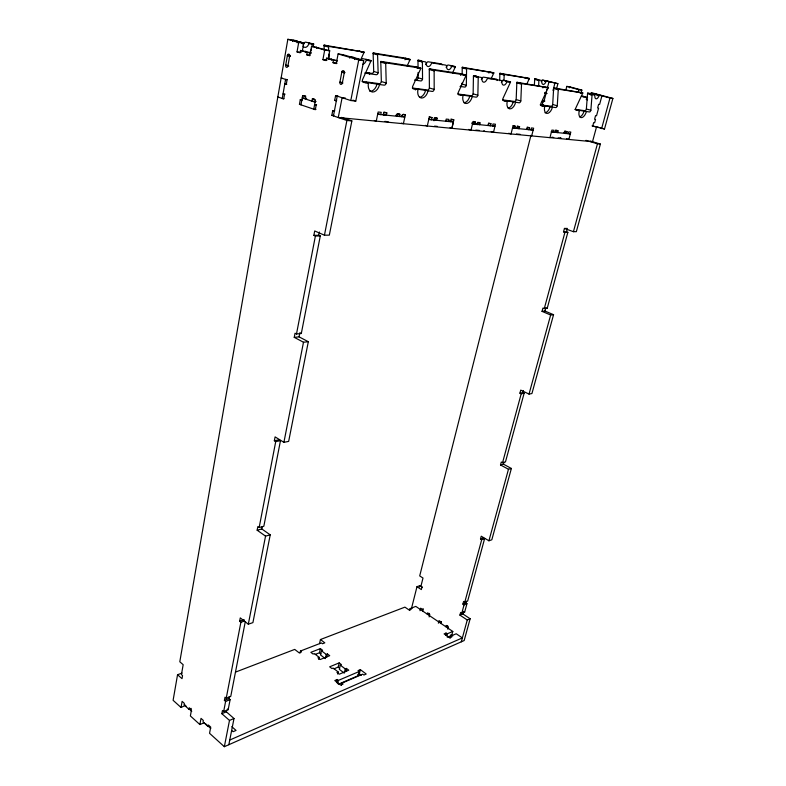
<?xml version="1.0" encoding="UTF-8"?>
<svg xmlns="http://www.w3.org/2000/svg" width="786" height="786" viewBox="0 0 786 786"><rect width="100%" height="100%" fill="white"/><g stroke="black" fill="none" stroke-linecap="round" stroke-linejoin="round"><path stroke-width="1.18" d="M460.999 85.694A1.994 1.208 -74.5 0 0 462.03 84.063L462.05 83.051M462.158 73.943L462.227 67.832A2.014 1.218 -75.1 0 1 462.306 67.262L493.814 72.793A1.975 1.15 -74.5 0 1 493.637 73.334L491.073 78.914M460.046 86.421L464.713 87.079A2.004 1.208 -74.4 0 0 466.353 85.301L466.579 69.03A2.024 1.208 -75 0 1 466.658 68.451L462.306 67.262M457.776 93.986L471.354 95.774A2.171 1.297 -73.9 0 0 473.133 93.839L473.437 76.252A2.191 1.307 -74.6 0 1 473.526 75.633L476.257 76.055A2.191 1.297 -74.5 0 1 477.131 77.362M460.537 95.293A7.663 4.598 -73.9 0 1 460.645 94.752L476.09 97.159A2.171 1.287 -73.8 0 0 477.868 95.214L478.222 77.588A2.201 1.297 -74.5 0 1 478.31 76.969L473.526 75.633M499.67 80.673L499.876 73.835A1.936 1.12 -74.4 0 1 499.965 73.294L529.332 78.462A1.896 1.061 -73.9 0 1 529.155 78.983L526.669 84.348M503.973 80.879L504.17 75.004A1.945 1.12 -74.3 0 1 504.248 74.464L499.965 73.294M502.598 99.881L514.496 101.443A2.073 1.179 -73.3 0 0 516.166 99.596L516.824 82.874A2.093 1.189 -73.9 0 1 516.923 82.284L548.156 87.629A2.044 1.12 -73.4 0 1 547.97 88.189L540.817 103.595A2.034 1.11 -72.9 0 0 541.436 105.697L544.767 106.139A7.035 3.832 -72.7 0 0 546.869 113.42A7.035 3.832 -72.7 0 0 552.44 107.142L555.692 107.564A1.994 1.081 -72.7 0 0 557.264 105.786L558.247 89.751A2.014 1.091 -73.2 0 1 558.345 89.182L553.727 87.924A2.014 1.091 -73.3 0 0 553.629 88.494L552.696 104.489A1.994 1.081 -72.8 0 1 551.124 106.267L540.169 104.823M504.808 101.08A7.32 4.176 -73.3 0 1 504.926 100.559L519.153 102.789A2.083 1.169 -73.2 0 0 520.823 100.932L521.521 84.171A2.103 1.179 -73.8 0 1 521.619 83.581L516.923 82.284M534.392 85.016L534.667 79.396A1.867 1.032 -73.8 0 1 534.755 78.865L536.917 79.219A1.867 1.032 -73.7 0 1 537.467 79.74M538.607 86.165L538.891 80.536A1.877 1.032 -73.7 0 1 538.98 80.005L534.755 78.865M574.772 109.372L584.882 110.708A1.916 0.992 -72.3 0 0 586.366 108.989L587.535 93.662A1.936 1.002 -72.8 0 1 587.633 93.121L589.746 93.446A1.926 1.002 -72.7 0 1 590.365 94.703M576.914 110.492A6.76 3.537 -72.3 0 1 577.022 110.011L589.372 111.966A1.926 0.992 -72.2 0 0 590.866 110.256L592.064 94.89A1.936 1.002 -72.7 0 1 592.172 94.349L587.633 93.121M182.057 673.081L177.548 674.742L173.107 700.316L181.035 707.479L185.584 705.327M297.629 41.982A2.358 1.68 -79 0 0 296.41 40.675L287.843 39.3L179.798 661.773L183.167 664.691L181.438 674.575L182.558 675.557L182.018 678.662L177.548 674.742M287.43 55.266L285.691 65.228A1.778 1.159 -85.7 0 0 286.517 67.321A1.778 1.159 -85.7 0 0 287.931 65.926L289.68 55.953A1.366 0.884 -85.3 0 0 289.592 54.932L289.464 54.676A2.083 1.356 -85.4 0 0 288.167 54.205L287.764 54.499A1.346 0.874 -85.3 0 0 287.43 55.266L290.27 55.678M292.647 41.471L292.893 40.106L303.74 43.259L302.276 51.483M297.167 42.788L297.413 41.422L300.93 41.982A2.368 1.68 -78.8 0 1 302.207 43.623M181.035 707.479L182.116 701.358L184.346 703.372L184.081 704.904L188.954 709.296L191.195 708.402M311.089 52.858L300.498 50.451L300.085 52.809L297.029 51.896L298.7 42.464L287.843 39.3M305.351 52.24L305.538 51.218M188.954 709.296L189.23 707.754L191.489 709.797L190.379 715.948L199.88 724.554L204.37 722.688M328.155 59.186L329.717 50.815L311.561 46.207L309.841 55.727L306.746 54.804L307.169 52.426L300.498 50.451M316.62 104.744L314.626 104.538L316.178 105.059L315.314 109.716L299.446 104.322L300.281 99.714L302.286 99.93M300.969 104.833L302.639 95.597L305.636 95.931M305.273 98.928L305.695 96.609L302.639 95.597M316.385 48.192L316.601 47.003M314.38 99.056L312.376 98.83L311.954 101.168L315.943 101.591M199.88 724.554L201.029 718.365L203.338 720.448L203.053 722L208.084 726.539L208.378 724.977L210.727 727.089L209.548 733.299L224.344 746.7L464.172 640.541L470.146 618.769L462.807 613.915L459.908 615.114L467.267 619.987L470.146 618.769M337.341 60.65L326.544 58.184L326.092 60.591L322.918 59.638L324.697 50.029L311.561 46.207M331.338 60.129L331.564 58.93M336.3 100.893L334.689 100.372L335.602 95.617L350.802 100.539L355.773 101.099L363.741 60.709L343.118 54.706L338.098 53.939L336.261 63.637L333.038 62.664L333.49 60.257L326.544 58.184M343.001 55.315L343.118 54.706M244.328 621.087L240.88 622.276L239.612 621.274L240.27 617.884L248.317 624.202L252.915 622.61L270.227 534.844L265.55 536.121L257.14 530.206L257.837 526.591L259.154 527.514L263.831 526.266L280.474 440.671L275.729 441.594L274.353 440.74L275.09 436.888L283.913 442.331L288.659 441.398L308.318 341.704L303.494 342.234L294.239 337.351L295.035 333.235L296.489 333.991L301.313 333.5L320.285 235.957L315.392 236.026L313.86 235.358L314.705 230.956L324.441 235.201L329.334 235.132L351.863 120.926L346.901 120.464L331.839 115.346L332.733 110.629L334.728 110.826M333.46 115.896L337.233 96.147L338.068 96.236M342.411 82.501L339.886 82.166L342.352 82.943L344.317 72.567A1.415 0.973 -84.5 0 0 344.219 71.506L344.081 71.231A2.162 1.474 -84.6 0 0 342.676 70.73L342.234 71.035A1.395 0.953 -84.5 0 0 341.861 71.821L339.906 82.176A1.847 1.258 -85 0 0 340.76 84.357A1.847 1.258 -85 0 0 342.323 82.933L342.951 83.011M224.344 746.7L229.492 720.418L221.839 713.688L222.448 710.505L223.656 711.566L228.166 709.699L230.131 699.619L228.923 698.577L229.335 696.445M223.656 711.566L225.602 701.446L224.393 700.405L225.012 697.192L226.221 698.243L230.75 696.416L245.242 621.903M226.221 698.243L240.88 622.276M259.154 527.514L275.729 441.594M296.489 333.991L315.392 236.026M349.672 58.115L349.937 56.69L353.435 57.231A2.466 1.67 -77 0 1 354.614 58.567M221.839 713.688L226.348 711.821L226.653 710.23M257.14 530.206L261.807 528.958L262.278 526.551M294.239 337.351L299.063 336.85L299.859 332.743L301.313 333.5M320.285 235.957L318.762 235.289L319.391 232.008M354.604 59.549L354.879 58.135L358.377 58.665A2.476 1.66 -76.8 0 1 359.575 60.178M248.317 624.202L265.55 536.121M283.913 442.331L303.494 342.234M324.441 235.201L346.901 120.464M350.802 100.539L358.74 59.952L338.098 53.939M228.834 744.715L234.002 718.512L226.348 711.821M383.322 114.874L383.794 112.594L386.85 112.919L386.378 115.188L383.981 114.402M383.794 115.247L384.6 114.461M396.439 116.21L396.91 113.96L399.897 114.275L399.416 116.515L395.604 115.277M401.892 116.76L402.363 114.53L405.311 114.835L403.405 123.726L401.508 123.097M300.016 653.117L300.468 651.024L321.395 642.928L322.496 643.763L324.834 642.85L320.433 639.539L319.519 643.655M429.185 116.711L432.025 117.615L431.553 119.786L428.714 118.873M433.862 120.022L434.344 117.861L437.114 118.146L436.633 120.297L433.489 119.423M433.98 120.749L434.255 119.541L435.975 119.718M315.225 654.433L319.46 652.763L320.393 648.607L322.614 650.297L321.435 650.759L320.501 654.925L325.335 658.629L326.278 654.453L327.467 653.981L329.717 655.691L320.187 659.523L317.927 657.794L319.136 657.312L314.282 653.579L313.074 654.06L310.853 652.341L320.393 648.607M318.664 659.405L319.136 657.312M445.741 121.231L446.222 119.089L448.914 119.374L448.433 121.506L445.613 120.612M326.76 657.106L327.467 653.981M450.673 121.732L451.154 119.61L453.827 119.885L451.901 128.334L450.014 127.735M451.891 128.334L453.335 121.997L449.572 120.808M333.971 668.837L338.206 667.078L339.169 662.893L341.458 664.632L340.279 665.123L339.306 669.318L344.288 673.13M337.656 674.034L338.147 671.912L333.146 668.08L331.947 668.572L329.658 666.813L339.169 662.893M336.477 682.69L337.214 679.487L338.393 680.401L359.202 671.49L358.033 670.615L360.352 669.623L366.207 674.024L363.889 675.036L362.71 674.142L341.91 683.132L341.409 685.274M337.646 683.604L338.393 680.401M344.533 672.079L345.27 668.925L346.449 668.424L348.768 670.193L339.267 674.201L336.948 672.423L338.147 671.912M345.712 671.578L346.449 668.424M473.192 121.417L475.53 122.144L475.039 124.208L471.541 123.117M477.171 124.728L477.642 122.361L480.167 122.626L479.686 124.679L476.65 123.844M488.008 125.534L488.499 123.49L490.965 123.746L490.484 125.78L488.165 125.062M359.202 671.49L358.19 675.695L338.383 684.242M357.807 674.476L359.349 673.818L360.352 669.623M492.527 125.986L493.009 123.962L495.455 124.217L493.51 132.294L491.201 131.567M513.042 125.583L515.341 126.281L514.85 128.265L512.551 127.558M516.795 128.462L517.276 126.487L519.595 126.733L519.114 128.698L516.815 127.99L519.202 128.236M526.748 129.474L527.239 127.529L529.509 127.764L529.017 129.71L526.738 129.012M409.653 610.506L410.135 608.58L415.804 606.389L452.795 631.443L451.754 635.324L447.263 637.259M530.894 129.896L531.385 127.951L533.635 128.187L531.67 135.919M422.367 587.23L419.921 585.619L416.983 586.69L411.599 608.01L412.08 608.344M530.953 135.339L419.704 575.912L422.996 578.054L420.913 586.268M544.551 81.528L544.806 80.477L557.893 83.67L556.635 88.592M419.577 586.955L419.921 585.619M545.101 92.935L545.268 92.267M542.91 105.688L543.214 104.469L542.212 104.342L543.106 100.795L544.865 101.03M547.027 89.437L546.643 89.918M547.429 87.875L549.021 81.606L542.684 80.143A1.847 1.022 -73.6 0 0 541.426 81.184A3.714 2.053 -73.7 0 1 541.181 81.646M422.003 586.995L421.345 589.579L416.983 586.69M419.989 610.722L420.648 608.168L422.829 609.641L422.495 610.928M554.896 83.188L553.059 90.38L553.766 90.567M422.504 611.174L423.163 608.619M549.945 137.658L551.91 130.093L554.051 130.319L553.56 132.205L551.31 131.527M429.117 616.912L429.775 614.347L427.574 612.854L427.24 614.141L429.185 613.365M565.861 90.017L566.804 86.391L569.781 86.863L581.856 90.105L581.011 93.279M555.338 132.382L555.83 130.496L557.952 130.722L557.471 132.598L555.211 131.92L557.844 132.186M569.545 87.767L569.781 86.863M558.139 137.963L560.84 137.864M564.466 133.315L564.957 131.449L567.04 131.665L566.549 133.522L564.309 132.854M565.586 133.61L565.891 132.461M438.352 623.18L439.03 620.596L441.27 622.109L440.926 623.406M578.172 92.375L578.899 89.643L581.856 90.105M440.838 623.583L441.339 621.657M568.858 139.456L570.823 132.058L568.759 131.842L568.268 133.699L563.798 132.362M583.153 97.022L583.33 96.344L587.574 97.503M445.524 635.009L446.055 633.064L447.195 633.84L452.795 631.443M447.804 629.203L448.413 626.933L446.153 625.41L445.8 626.707L447.735 625.892M590.689 94.782L591.18 92.945L594.118 93.396L612.893 98.437L604.503 128.992L592.035 125.898M446.664 635.795L447.195 633.84M450.103 638.134L450.624 636.179L456.224 633.762L462.365 637.908L229.758 740.039M597.134 95.696L597.419 94.625L595.346 94.31A1.916 0.983 -72.6 0 0 594.088 95.401M459.908 615.114L460.625 612.481L461.785 613.247L464.673 612.048L466.943 603.697L465.784 602.941L462.885 604.11L464.054 604.866L466.943 603.697M462.885 604.11L463.602 601.457L464.772 602.214L467.66 601.044L484.598 538.705L483.4 537.988L480.492 538.98L481.248 536.209L488.921 540.788L491.82 539.785L511.381 468.466L503.423 464.172L500.505 464.958L501.291 462.03L502.549 462.708L505.467 461.932L524.134 393.226L522.837 392.597L519.91 393.167L520.745 390.102L529.027 394.1L531.935 393.531L553.56 314.695L544.953 311.06L542.026 311.364L542.9 308.132L547.184 308.407L567.856 232.312L563.523 231.841L564.446 228.441L567.374 228.412M461.785 613.247L464.054 604.866M464.772 602.214L481.7 539.707L484.598 538.705M502.549 462.708L521.206 393.796L524.134 393.226M544.256 308.702L564.928 232.351L567.856 232.312M462.807 613.915L463.337 611.95M465.784 602.941L466.265 601.172M503.423 464.172L503.954 462.227M522.837 392.597L523.388 390.563M544.953 311.06L545.533 308.908M566.451 231.801L567.07 229.541M596.584 126.703L592.506 141.706L338.275 117.527L342.097 97.719L342.932 97.808M461.294 641.818L467.267 619.987M488.921 540.788L508.473 469.262L511.381 468.466M529.027 394.1L550.652 315.019L553.56 314.695M573.426 231.693L597.458 143.789L600.376 144.064L576.344 231.654L573.426 231.693L564.446 228.441M601.595 128.668L609.985 98.004L612.893 98.437M309.537 53.586L311.521 49.125M312.514 46.905L313.516 44.674A2.348 1.651 -78.6 0 0 313.702 44.026L305.744 42.169A2.338 1.66 -78.7 0 0 303.927 43.466A4.706 3.341 -78.9 0 1 303.032 44.861M360.558 60.129L363.898 52.691A2.24 1.503 -77.2 0 0 364.085 52.073L324.078 45.107A2.299 1.601 -78.2 0 0 324.029 45.765L324.304 50.491M360.843 60.011A2.446 1.641 -76.8 0 1 362.69 58.645L371.031 60.601A2.456 1.631 -76.7 0 1 370.825 61.269L362.454 79.858A2.427 1.621 -75.8 0 0 363.604 82.451L368.428 83.08A8.41 5.571 -75.5 0 0 372.318 92.011A8.41 5.571 -75.5 0 0 379.51 84.534L384.197 85.143A2.378 1.562 -75.4 0 0 386.221 83.021L385.7 63.528A2.407 1.572 -76.3 0 1 385.769 62.841L380.856 61.436A2.407 1.582 -76.4 0 0 380.788 62.114L381.357 81.547A2.378 1.562 -75.5 0 1 379.333 83.66L362.041 81.39M404.986 59.775L405.448 58.763A2.142 1.375 -76.3 0 0 405.625 58.174L410.056 59.412A2.142 1.375 -76.2 0 1 409.879 60.001L407.119 66.093M452.5 73.029L455.153 67.213A2.053 1.248 -75.2 0 0 455.34 66.643L448.354 65.022A2.044 1.258 -75.3 0 0 446.88 66.162A4.107 2.525 -75.4 0 1 446.124 67.39M460.635 75.427L461.117 74.375A2.23 1.346 -74.9 0 0 461.313 73.766L466.118 75.112A2.23 1.346 -74.8 0 1 465.921 75.721L458.189 92.601A2.211 1.336 -74.1 0 0 459.034 94.929L463.023 95.45A7.673 4.598 -73.9 0 0 465.901 103.487A7.673 4.598 -73.9 0 0 472.209 96.649M488.902 73.078L489.334 72.155A1.965 1.15 -74.6 0 0 489.501 71.614M501.34 82.186A4.274 2.466 -74.2 0 0 501.773 81.39A2.122 1.228 -74 0 1 503.256 80.192L510.536 81.891A2.132 1.218 -74 0 1 510.34 82.471L502.922 98.555A2.112 1.218 -73.4 0 0 503.639 100.755L507.265 101.237A7.329 4.176 -73.2 0 0 509.711 108.871A7.329 4.176 -73.2 0 0 515.616 102.327M542.89 87.885L543.332 86.922A2.044 1.12 -73.5 0 0 543.519 86.362M553.727 87.924L582.78 92.915A1.965 1.032 -72.8 0 1 582.593 93.446L575.686 108.232A1.955 1.022 -72.4 0 0 576.217 110.246L579.292 110.649A6.769 3.527 -72.3 0 0 581.1 117.625A6.769 3.527 -72.3 0 0 586.376 111.573M484.53 130.898L483.724 130.849M337.214 679.487L334.787 680.529L340.672 685.097L343.089 684.046L341.91 683.132M446.055 633.064L444.09 633.899L449.818 637.81L451.773 636.965L450.624 636.179M229.492 720.418L234.002 718.512M225.602 701.446L230.131 699.619M224.393 700.405L228.923 698.577M235.446 672.138L294.721 649.403L299.132 652.832L301.569 651.879L300.468 651.024M320.433 639.539L404.908 607.136L409.231 610.093L411.216 609.317L410.135 608.58M239.612 621.274L244.21 619.712M274.353 440.74L279.099 439.816L280.474 440.671M313.86 235.358L318.762 235.289M560.821 138.218L560.418 137.953M384.816 121.388L388.166 121.712M434.54 126.143L437.399 126.418M479.48 130.447L475.815 130.093M516.451 133.984L520.145 134.327M331.839 115.346L333.824 115.532M315.972 109.411L313.761 109.195L315.481 99.861L312.376 98.83M477.357 123.952L479.971 124.227M377.653 114.294L404.829 117.055L401.017 115.827M428.743 119.492L453.335 121.997M472.494 123.952L494.974 126.241L492.655 125.524M512.501 128.02L533.134 130.122L530.855 129.425M551.408 131.979L570.322 133.905L568.082 133.237M432.025 117.615L429.235 117.32L427.309 125.996L425.423 125.377M475.53 122.144L472.976 121.879L471.04 130.152L468.711 129.415M515.341 126.281L513.003 126.045L511.038 133.954L508.748 133.237M299.446 104.322L301.451 104.528M396.498 115.159L397.117 115.218M434.766 119.089L435.906 119.207M556.91 131.655L557.795 131.743M283.893 98.643L282.243 98.466L285.583 79.406L287.254 79.612M553.737 137.54L551.929 137.157M334.689 100.372L336.683 100.588M306.658 98.397L302.217 97.906L315.048 102.2M285.043 94.133L283.039 93.907L284.522 94.408L283.717 98.967L277.831 96.963M383.863 114.383L383.146 114.265M343.344 97.857L345.418 98.093M596.093 126.644L592.683 126.251L593.666 122.616L594.648 122.734L595.552 119.393L594.57 119.276L595.562 115.621L596.535 115.748L598.598 108.114L597.625 107.987L598.618 104.302L599.6 104.44L601.929 95.833L595.346 94.31M335.602 95.617L337.597 95.843M286.782 84.24L284.778 83.994L286.261 84.485L287.067 79.887L281.133 77.961L281.968 78.069M365.883 82.933A8.391 5.571 -75.6 0 1 365.981 82.334L379.51 84.534M415.362 89.987A8.007 5.05 -74.7 0 1 415.548 88.838L432.29 91.431A2.27 1.415 -74.5 0 0 434.186 89.407L434.137 70.887A2.299 1.425 -75.3 0 1 434.216 70.239L429.362 68.863A2.289 1.434 -75.4 0 0 429.284 69.522L429.382 87.983A2.27 1.415 -74.7 0 1 427.486 89.997L412.326 88.003M542.252 106.474A7.025 3.842 -72.8 0 1 542.468 105.481L552.44 107.142M428.036 90.871A8.027 5.05 -74.6 0 1 421.306 98.024A8.027 5.05 -74.6 0 1 417.965 89.555L413.583 88.985A2.319 1.474 -74.9 0 1 412.601 86.529L420.638 68.844A2.338 1.474 -75.6 0 0 420.844 68.195L415.971 66.82L380.856 61.436M341.861 71.821L344.681 72.214M344.946 72.656L341.831 72.125L344.278 72.872M287.705 65.503L285.691 65.228L288.776 66.044M542.782 100.441L544.285 100.647M364.969 73.127L376.278 74.709A2.181 1.444 -76 0 0 378.135 72.774L377.585 54.873A2.211 1.454 -76.8 0 1 377.644 54.234L373.183 52.976A2.201 1.454 -77 0 0 373.124 53.605L373.714 71.467A2.181 1.444 -76.1 0 1 371.857 73.393L367.534 72.784A7.673 5.138 -76.2 0 1 367.416 73.334M414.517 80.054L420.785 80.938A2.093 1.317 -75.1 0 0 422.544 79.081L422.396 61.996A2.112 1.326 -75.8 0 1 422.465 61.396L418.054 60.168A2.112 1.336 -76 0 0 417.985 60.768L418.064 68.254M415.43 79.514L416.413 79.651A2.083 1.317 -75.2 0 0 418.162 77.804L418.103 72.508M365.205 72.813L369.744 73.442A7.693 5.138 -76.2 0 1 369.469 74.532M545.081 92.895L546.584 93.112M290.407 55.993L287.381 55.551L290.476 56.366M544.904 93.092L546.909 93.387M333.038 62.664L337.047 63.253M544.983 93.377L546.742 93.632M333.49 60.257L337.499 60.846M322.918 59.638L326.937 60.227M306.746 54.804L309.763 55.246M581.365 96.049L583.33 96.344M358.74 59.952L363.741 60.709M307.169 52.426L311.197 53.035M297.029 51.896L301.058 52.505M429.362 68.863L461.313 73.766M371.031 60.601L367.622 60.08A2.456 1.631 -76.6 0 0 365.775 61.446A4.932 3.301 -76.9 0 1 362.818 64.187M385.769 62.841L420.844 68.195M434.216 70.239L466.118 75.112M478.31 76.969L481.032 77.382A2.191 1.297 -74.4 0 1 481.916 78.993A4.372 2.574 -74.4 0 0 483.665 82.186A4.372 2.574 -74.4 0 0 486.74 79.72A2.181 1.277 -74.3 0 1 488.263 78.492L501.055 80.437A2.152 1.238 -74.1 0 1 501.881 82.009A4.284 2.466 -74.1 0 0 503.521 85.124A4.284 2.466 -74.1 0 0 506.498 82.707A2.132 1.218 -73.9 0 1 507.982 81.498L510.536 81.891M521.619 83.581L548.156 87.629M558.345 89.182L582.78 92.915M592.172 94.349L594.275 94.664A1.936 1.002 -72.6 0 1 594.874 96.049A3.861 1.985 -72.6 0 0 596.073 98.81A3.861 1.985 -72.6 0 0 598.608 96.619A1.926 0.983 -72.5 0 1 599.865 95.519M324.697 50.029L329.717 50.815M373.183 52.976L405.625 58.174M418.054 60.168L420.834 60.61A2.103 1.326 -75.8 0 1 421.738 61.75M542.684 80.143L557.893 83.67M313.702 44.026L310.264 43.476A2.348 1.651 -78.5 0 0 308.436 44.773A4.726 3.341 -78.8 0 1 303.032 46.227M324.078 45.107L328.587 46.403L364.085 52.073M377.644 54.234L410.056 59.412M422.465 61.396L425.246 61.839A2.112 1.326 -75.7 0 1 426.179 63.411A4.205 2.633 -75.7 0 0 428.046 66.535A4.205 2.633 -75.7 0 0 431.101 64.187A2.093 1.307 -75.6 0 1 432.614 63.018L445.652 65.1A2.063 1.267 -75.3 0 1 446.546 66.633A4.127 2.525 -75.3 0 0 448.305 69.679A4.127 2.525 -75.3 0 0 451.252 67.38A2.053 1.248 -75.2 0 1 452.726 66.23L455.34 66.643M466.658 68.451L493.814 72.793M504.248 74.464L529.332 78.462M538.98 80.005L541.141 80.349A1.867 1.032 -73.6 0 1 541.8 81.715A3.733 2.044 -73.6 0 0 543.116 84.416A3.733 2.044 -73.6 0 0 545.641 82.324A1.857 1.012 -73.5 0 1 546.889 81.272M298.7 42.464L303.74 43.259M566.804 86.391L578.899 89.643M591.18 92.945L609.985 98.004M534.667 79.396L538.891 80.536M587.535 93.662L592.064 94.89M529.155 78.983L524.91 77.834A1.896 1.061 -74 0 0 525.077 77.323M579.174 92.522L582.593 93.446M499.876 73.835L504.17 75.004M553.629 88.494L558.247 89.751M581.443 96.197L586.749 97.641L586.268 99.468L587.555 99.822M489.334 72.155L493.637 73.334M543.332 86.922L547.97 88.189M462.227 67.832L466.579 69.03M516.824 82.874L521.521 84.171M455.153 67.213L450.781 66.004A2.044 1.248 -75.3 0 0 450.968 65.444M510.34 82.471L505.624 81.164A2.122 1.218 -74.1 0 0 505.82 80.585M417.985 60.768L422.396 61.996M473.437 76.252L478.222 77.588M586.366 108.989L590.866 110.256M405.448 58.763L409.879 60.001M461.117 74.375L465.921 75.721M577.022 110.011L579.292 110.649M373.124 53.605L377.585 54.873M429.284 69.522L434.137 70.887M552.696 104.489L557.264 105.786M360.538 51.738L363.898 52.691M417.72 68.009L415.774 67.458A2.329 1.484 -75.8 0 0 415.971 66.82M542.468 105.481L544.767 106.139M462.03 84.063L466.353 85.301M516.166 99.596L520.823 100.932M324.029 45.765L328.528 47.062L328.725 50.618M380.788 62.114L385.7 63.528M313.516 44.674L308.996 43.368A2.338 1.651 -78.8 0 0 309.183 42.719M370.825 61.269L365.903 59.844A2.446 1.631 -76.9 0 0 366.099 59.176M597.547 126.978L598.411 127.234M600.15 127.735L601.889 128.236M602.764 128.491L604.503 128.992M504.926 100.559L507.265 101.237M418.162 77.804L422.544 79.081M473.133 93.839L477.868 95.214M460.645 94.752L463.023 95.45M373.714 71.467L378.135 72.774M429.382 87.983L434.186 89.407M564.79 130.997L567.04 131.665M367.534 72.784L369.744 73.442M555.702 130.044L557.952 130.722M590.306 141.038L600.376 144.064M415.548 88.838L417.965 89.555M585.983 140.34L597.458 143.789M381.357 81.547L386.221 83.021M566.627 138.778L568.868 139.456M527.219 127.067L529.509 127.764M517.306 126.025L519.595 126.733M365.981 82.334L368.428 83.08M488.646 123.029L490.965 123.746M472.494 122.97L477.161 124.424M451.007 119L453.827 119.885M435.218 117.546L437.114 118.146M403.405 114.225L405.311 114.835M397.981 113.656L399.897 114.275M352.894 100.166L355.773 101.099M383.971 111.985L386.85 112.919M377.879 113.665L380.758 114.609L381.23 112.329L378.135 112.005L376.268 121.142L374.342 120.504M314.852 101.001L315.687 101.286M300.281 99.714L301.804 100.225M332.733 110.629L334.335 111.17M341.438 117.389L351.863 120.926M563.523 231.841L564.928 232.351M545.828 307.837L547.184 308.407M542.026 311.364L550.652 315.019M519.91 393.167L521.206 393.796M299.063 336.85L308.318 341.704M500.505 464.958L508.473 469.262M480.492 538.98L481.7 539.707M463.661 611.39L464.673 612.048M450.83 634.705L452.736 635.992M261.807 528.958L270.227 534.844M359.349 673.818L361.295 675.292M321.435 650.759L326.278 654.453M340.279 665.123L345.27 668.925M319.46 652.763L320.943 653.893M338.206 667.078L339.729 668.247M227.419 709.041L228.166 709.699M231.811 726.677L236.046 730.42L233.108 731.687L231.919 730.636M184.514 704.816L186.331 706.447M189.043 708.893L191.764 711.33M205.343 723.562L210.776 728.455M545.877 92.316L545.995 92.522A1.051 0.825 -77.8 0 1 546.054 93.308L544.108 100.932A1.375 1.081 -78.4 0 1 542.369 101.758M328.921 54.165L329.187 58.871M359.605 50.805A2.24 1.503 -77.4 0 1 359.428 51.414M442.105 64.855A2.063 1.277 -75.4 0 0 441.27 63.882L428.213 61.799A2.083 1.307 -75.7 0 0 426.7 62.959A4.195 2.633 -75.9 0 1 425.531 64.609M328.528 47.062A2.309 1.592 -78.1 0 1 328.587 46.403M578.221 91.677A1.965 1.032 -72.9 0 1 578.034 92.217M497.145 80.545A2.142 1.248 -74.2 0 0 496.32 79.131L483.508 77.166A2.171 1.277 -74.4 0 0 481.975 78.394A4.362 2.584 -74.5 0 1 481.356 79.455M584.116 110.944A6.76 3.537 -72.3 0 1 579.813 116.878M550.151 106.483A7.025 3.842 -72.8 0 1 545.032 112.771M513.287 101.649A7.32 4.176 -73.3 0 1 508.188 108.154M469.832 95.951A7.663 4.598 -73.9 0 1 464.064 102.799M425.629 90.154A8.007 5.05 -74.7 0 1 419.488 97.307M377.074 83.788A8.391 5.571 -75.6 0 1 369.715 91.225"/></g></svg>
